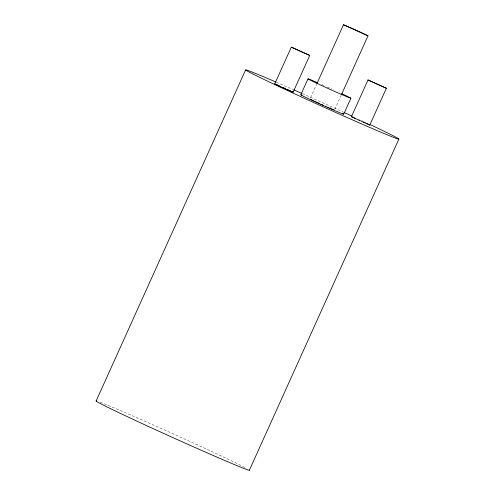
<?xml version="1.0" encoding="UTF-8"?>
<svg xmlns="http://www.w3.org/2000/svg" width="495" height="495" viewBox="0 0 495 495"><rect width="100%" height="100%" fill="white"/><g stroke="black" fill="none" stroke-linecap="round" stroke-linejoin="round"><path stroke-width="0.37" stroke-dasharray="2.48 1.86" d="M310.625 97.546L316.633 84.243M334.824 109.333L341.148 95.331M100.132 402.212A84.113 1.763 24.3 0 1 173.145 433.849A84.113 1.763 24.3 0 1 245.619 467.886M276.309 82.207A84.113 1.763 24.3 0 1 293.281 89.626M302.352 93.642A84.113 1.763 24.3 0 1 343.573 112.254M361.715 120.638A84.113 1.763 24.3 0 1 363.045 121.263M321.812 84.596A23.55 0.495 24.3 0 1 324.25 85.672M327.263 87.021A23.55 0.495 24.3 0 1 331.854 89.094M329.621 107.304A23.55 0.495 24.3 0 1 330.567 107.743"/><path stroke-width="0.74" d="M309.715 55.446L293.102 92.237L282.88 87.844L274.719 83.933L291.332 47.13L309.721 55.428L291.332 47.13M293.102 92.237L291.499 91.371M316.949 83.544L343.493 24.75L355.379 29.818L368.014 35.819L341.463 94.632M368.008 35.838L343.493 24.769M351.4 116.74L369.784 125.056L386.397 88.252L368.008 79.949L351.4 116.74L352.112 116.981M368.008 79.967L386.397 88.265M369.784 125.056L368.837 124.517M96.135 400.956L245.644 69.838M300.799 94.786L308.001 78.841M343.703 114.19L350.899 98.245M249.356 470.25L398.865 139.132M274.719 83.921L276.779 84.713M333.562 109.711L333.871 109.828M352.384 117.092L353.059 117.371M332.293 109.197L332.77 109.395M353.455 117.532L354.358 117.915M331.186 108.733L331.761 108.974M277.212 84.892L278.704 85.536M329.899 108.182L330.561 108.467M354.853 118.132L355.385 118.361M279.26 85.777L279.836 86.031M327.684 107.217L328.457 107.557M280.436 86.291L281.055 86.563M325.221 106.128L326.063 106.505M359.005 119.957L359.655 120.248M323.501 105.361L320.878 104.173M282.979 87.423L284.291 88.017M284.941 88.314L285.59 88.605M319.157 103.393L315.94 101.902M363.54 122.011L364.153 122.296M287.477 89.471L288.647 90.016M364.753 122.568L365.329 122.834M314.504 101.234L315.204 101.562M289.198 90.269L289.724 90.517M366.894 123.577L367.358 123.793M313.849 100.918L312.661 100.355M290.219 90.752L290.676 90.975M367.785 123.998L368.528 124.363M312.141 100.101L310.353 99.192M249.381 470.126A84.113 1.763 24.3 0 1 169.618 436.12A84.113 1.763 24.3 0 1 96.562 401.006M370.668 124.839A84.113 1.763 24.3 0 1 377.735 130.859A84.113 1.763 24.3 0 1 265.172 80.017A84.113 1.763 24.3 0 1 275.69 81.941M293.912 89.904A84.113 1.763 24.3 0 1 301.69 93.345M344.229 112.557A84.113 1.763 24.3 0 1 351.957 116.108M341.785 93.666A23.55 0.495 24.3 0 1 345.43 96.117A23.55 0.495 24.3 0 1 313.323 81.625A23.55 0.495 24.3 0 1 317.301 82.616M342.658 113.528A23.55 0.495 24.3 0 1 322.14 104.977A23.55 0.495 24.3 0 1 301.919 95.139"/></g></svg>
